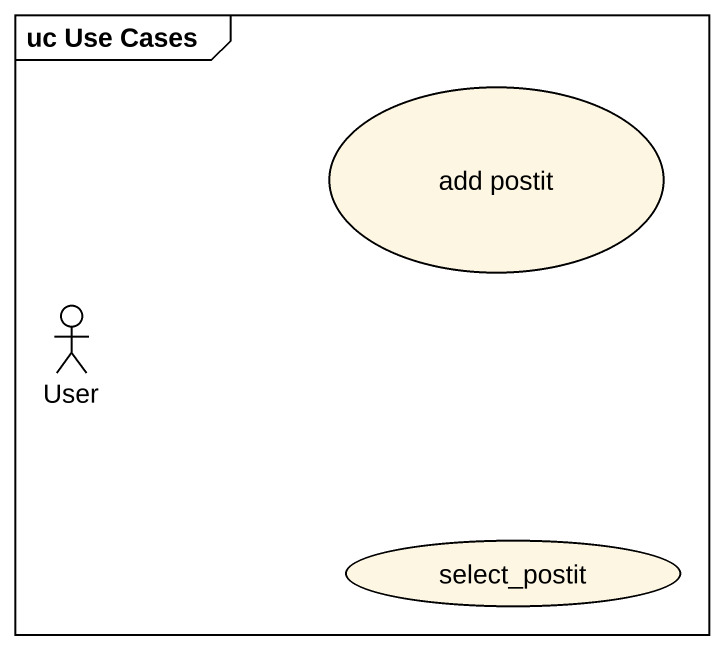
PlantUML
@startuml
mainframe uc Use Cases
usecase "add postit" as add_postit
actor User
usecase select_postit
@enduml
